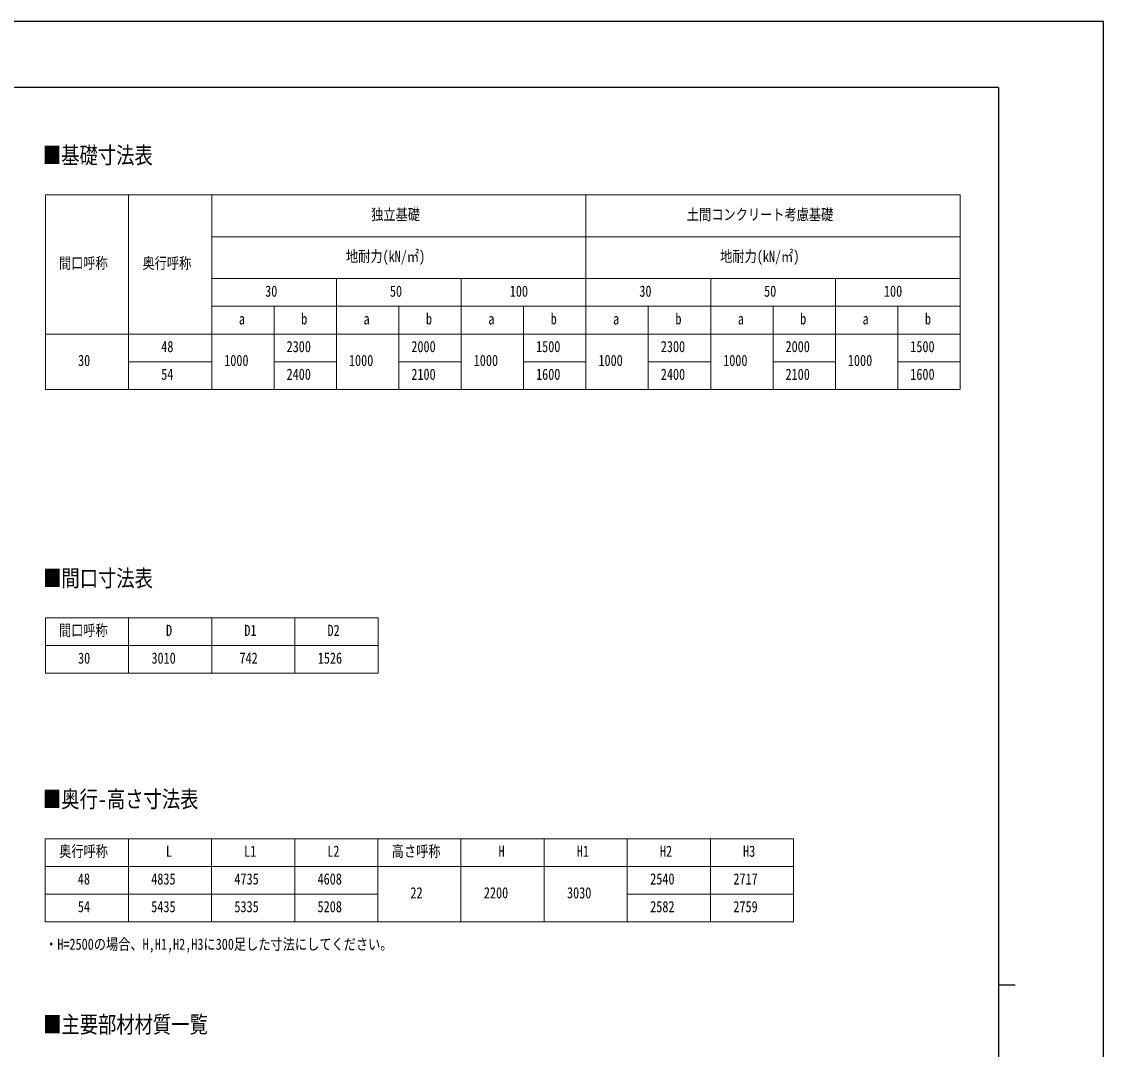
# Model space of a CAD drawing. Units: millimetres, scale not verified. Extents: x -14718 to 14718, y -10395 to 10395.
# Drawn here: x 3541 to 14718, y -229 to 10395 of the extents above; entities that cross this region are included whole.
import ezdxf
from ezdxf.enums import TextEntityAlignment as Align

# ---------------------------------------------------------------- set-up
doc = ezdxf.new("R2010")
doc.units = ezdxf.units.MM
doc.header["$LTSCALE"] = 40
doc.layers.add('0-1_TABLE1', color=7, linetype='Continuous', lineweight=18)
doc.layers.add('0-2_USER1', color=3, linetype='Continuous')
doc.layers.add('0-7_YKK_ZWAK', color=7, linetype='Continuous')
doc.styles.add('ＭＳ ゴシック', font='')
doc.styles.get('ＭＳ ゴシック').set_extended_font_data('MS Gothic')

msp = doc.modelspace()

# ---------------------------------------------------------------- linework, layer by layer
at = {"layer": '0-1_TABLE1'}
for p, q in [((3787, 8604.52), (13237.9, 8604.52)), ((3787, 8604.52), (3787, 6592.96)), ((5505.34, 8171.52), (13237.9, 8171.52)), ((5505.34, 7738.52), (13237.9, 7738.52)), ((5505.34, 7452.13), (13237.9, 7452.13)), ((4646.17, 6879.35), (5505.34, 6879.35)), ((6149.72, 6879.35), (6794.1, 6879.35)), ((7438.48, 6879.35), (8082.86, 6879.35)), ((8727.24, 6879.35), (9371.62, 6879.35)), ((10016, 6879.35), (10660.38, 6879.35)), ((11304.76, 6879.35), (11949.14, 6879.35)), ((12593.52, 6879.35), (13237.9, 6879.35)), ((3787, 6592.96), (13237.9, 6592.96)), ((3787, 4231.84), (7223.69, 4231.84)), ((3787, 4231.84), (3787, 3659.05)), ((4646.17, 4231.84), (4646.17, 3659.05)), ((5505.34, 4231.84), (5505.34, 3659.05)), ((6364.52, 4231.84), (6364.52, 3659.05)), ((7223.69, 4231.84), (7223.69, 3659.05)), ((3787, 3945.44), (7223.69, 3945.44)), ((3787, 3659.05), (7223.69, 3659.05)), ((3784.85, 1948.95), (11517.41, 1948.95)), ((3784.85, 1948.95), (3784.85, 1089.78)), ((4644.02, 1948.95), (4644.02, 1089.78)), ((5503.2, 1948.95), (5503.2, 1089.78)), ((6362.37, 1948.95), (6362.37, 1089.78)), ((7221.54, 1948.95), (7221.54, 1089.78)), ((8080.71, 1948.95), (8080.71, 1089.78)), ((8939.89, 1948.95), (8939.89, 1089.78)), ((9799.06, 1948.95), (9799.06, 1089.78)), ((10658.23, 1948.95), (10658.23, 1089.78)), ((11517.41, 1948.95), (11517.41, 1089.78)), ((3784.85, 1662.56), (11517.41, 1662.56)), ((3784.85, 1376.17), (7221.54, 1376.17)), ((9799.06, 1376.17), (11517.41, 1376.17)), ((3784.85, 1089.78), (11517.41, 1089.78))]:
    msp.add_line(p, q, dxfattribs=at)
for points in [[(4646.17, 8604.52), (4646.17, 6879.35), (4646.17, 6592.96)], [(5505.34, 8604.52), (5505.34, 7165.74), (5505.34, 6592.96)], [(9371.62, 8604.52), (9371.62, 7165.74), (9371.62, 6592.96)], [(13237.9, 8604.52), (13237.9, 7738.52), (13237.9, 7165.74), (13237.9, 6592.96)], [(6794.1, 7738.52), (6794.1, 7165.74), (6794.1, 6592.96)], [(8082.86, 7738.52), (8082.86, 7165.74), (8082.86, 6592.96)], [(10660.38, 7738.52), (10660.38, 7165.74), (10660.38, 6592.96)], [(11949.14, 7738.52), (11949.14, 7165.74), (11949.14, 6592.96)], [(6149.72, 7452.13), (6149.72, 6879.35), (6149.72, 6592.96)], [(7438.48, 7452.13), (7438.48, 6879.35), (7438.48, 6592.96)], [(8727.24, 7452.13), (8727.24, 6879.35), (8727.24, 6592.96)], [(10016, 7452.13), (10016, 6879.35), (10016, 6592.96)], [(11304.76, 7452.13), (11304.76, 6879.35), (11304.76, 6592.96)], [(12593.52, 7452.13), (12593.52, 6879.35), (12593.52, 6592.96)], [(3787, 7165.74), (6149.72, 7165.74), (6794.1, 7165.74), (7438.48, 7165.74), (8082.86, 7165.74), (8727.24, 7165.74), (9371.62, 7165.74), (10016, 7165.74), (10660.38, 7165.74), (11304.76, 7165.74), (11949.14, 7165.74), (12593.52, 7165.74), (13237.9, 7165.74)]]:
    msp.add_lwpolyline(points, dxfattribs=at)
at = {"layer": '0-7_YKK_ZWAK'}
for p, q in [((13632.57, 9712.5), (-13667.43, 9712.5)), ((13632.57, 9712.5), (-13667.43, 9712.5)), ((13632.57, 9712.5), (13632.57, -8837.5)), ((13632.57, 9712.5), (13632.57, -8837.5)), ((13632.57, 437.5), (13807.57, 437.5)), ((13632.57, 437.5), (13807.57, 437.5))]:
    msp.add_line(p, q, dxfattribs=at)
msp.add_lwpolyline([(-14717.5, -10395), (14717.5, -10395), (14717.5, 10395), (-14717.5, 10395)], close=True, dxfattribs=at)
msp.add_lwpolyline([(-14717.5, -10395), (14717.5, -10395), (14717.5, 10395), (-14717.5, 10395)], close=True, dxfattribs=at)

# ---------------------------------------------------------------- texts
at = {"layer": '0-1_TABLE1', "style": 'ＭＳ ゴシック', "width": 0.8}
for s, p in [('独立基礎', (7152.88, 8309.27)), ('土間コンクリート考慮基礎', (10414.36, 8309.27)), ('地耐力(kN/㎡)', (6892.48, 7876.27)), ('地耐力(kN/㎡)', (10758.76, 7876.27)), ('間口呼称', (3926.78, 7806.38)), ('奥行呼称', (4790.16, 7806.38)), ('30', (6057.32, 7516.58)), ('50', (7346.08, 7516.58)), ('100', (8584.44, 7516.58)), ('30', (9923.6, 7516.58)), ('50', (11212.36, 7516.58)), ('100', (12450.72, 7516.58)), ('b', (6429.91, 7230.19)), ('b', (7718.67, 7230.19)), ('b', (9007.43, 7230.19)), ('b', (10296.19, 7230.19)), ('b', (11584.95, 7230.19)), ('b', (12873.71, 7230.19)), ('a', (5785.53, 7230.19)), ('a', (7074.29, 7230.19)), ('a', (8363.05, 7230.19)), ('a', (9651.81, 7230.19)), ('a', (10940.57, 7230.19)), ('a', (12229.33, 7230.19)), ('48', (4983.36, 6943.8)), ('2300', (6278.71, 6943.8)), ('2000', (7567.47, 6943.8)), ('1500', (8856.23, 6943.8)), ('2300', (10144.99, 6943.8)), ('2000', (11433.75, 6943.8)), ('1500', (12722.51, 6943.8)), ('30', (4124.18, 6800.6)), ('1000', (5634.33, 6800.6)), ('1000', (6923.09, 6800.6)), ('1000', (8211.85, 6800.6)), ('1000', (9500.61, 6800.6)), ('1000', (10789.37, 6800.6)), ('1000', (12078.13, 6800.6)), ('54', (4983.36, 6657.41)), ('2400', (6278.71, 6657.41)), ('2100', (7567.47, 6657.41)), ('1600', (8856.23, 6657.41)), ('2400', (10144.99, 6657.41)), ('2100', (11433.75, 6657.41)), ('1600', (12722.51, 6657.41)), ('間口呼称', (3926.78, 4009.89)), ('D', (5033.76, 4009.89)), ('D1', (5842.53, 4009.89)), ('D2', (6701.7, 4009.89)), ('30', (4124.18, 3723.5)), ('3010', (4882.56, 3723.5)), ('742', (5792.13, 3723.5)), ('1526', (6600.9, 3723.5)), ('奥行呼称', (3928.84, 1727)), ('L', (5031.61, 1727)), ('L1', (5840.38, 1727)), ('L2', (6699.56, 1727)), ('高さ呼称', (7365.53, 1727)), ('H', (8468.3, 1727)), ('H1', (9277.07, 1727)), ('H2', (10136.25, 1727)), ('H3', (10995.42, 1727)), ('48', (4122.04, 1440.61)), ('4835', (4880.41, 1440.61)), ('4735', (5739.58, 1440.61)), ('4608', (6598.76, 1440.61)), ('2540', (10035.45, 1440.61)), ('2717', (10894.62, 1440.61)), ('22', (7558.73, 1297.42)), ('2200', (8317.1, 1297.42)), ('3030', (9176.27, 1297.42)), ('54', (4122.04, 1154.22)), ('5435', (4880.41, 1154.22)), ('5335', (5739.58, 1154.22)), ('5208', (6598.76, 1154.22)), ('2582', (10035.45, 1154.22)), ('2759', (10894.62, 1154.22))]:
    msp.add_text(s, height=115.5, dxfattribs=at).set_placement(p, align=Align.BOTTOM_LEFT)
at = {"layer": '0-2_USER1', "style": 'ＭＳ ゴシック', "width": 0.8}
for s, height, p in [('■基礎寸法表', 173.2, (3761.79, 8875.14)), ('■間口寸法表', 173.2, (3763.94, 4502.45)), ('■奥行-高さ寸法表', 173.2, (3761.79, 2219.56)), ('・H=2500の場合、H,H1,H2,H3に300足した寸法にしてください。', 115.5, (3784.13, 765.92)), ('■主要部材材質一覧', 173.2, (3763.94, -109.82))]:
    msp.add_text(s, height=height, dxfattribs=at).set_placement(p, align=Align.BOTTOM_LEFT)

doc.saveas('drawing.dxf')
